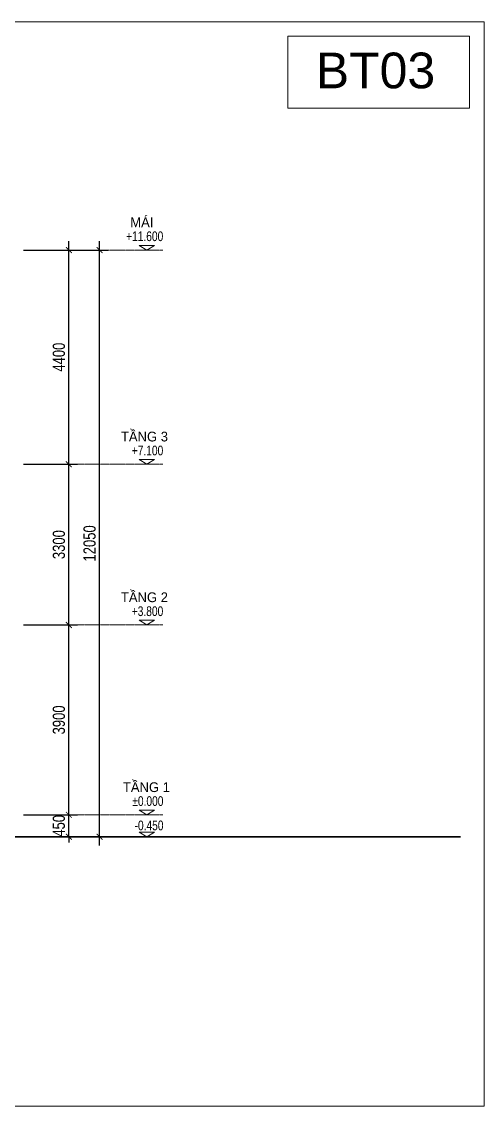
# Model space of a CAD drawing. Header units: millimetres. Extents: x 33748 to 451939, y -263262 to 62681.
# Drawn here: x 358955 to 368367, y -83068 to -60793 of the extents above; entities that cross this region are included whole.
import ezdxf
from ezdxf.enums import TextEntityAlignment as Align

# ---------------------------------------------------------------- set-up
doc = ezdxf.new("R2010")
doc.units = ezdxf.units.MM
doc.header["$PDMODE"] = 98
doc.linetypes.add('CENTER', pattern=[50.8, 31.75, -6.35, 6.35, -6.35])
doc.layers.get('Defpoints').update_dxf_attribs({"color": 202, "lineweight": 13})
for name, color, linetype, lineweight in [('-CENTER', 143, 'CENTER', 13), ('-DIM', 9, 'Continuous', 13), ('-KH', 143, 'Continuous', 13), ('-LINE1', 7, 'Continuous', 18), ('-TEXT', 7, 'Continuous', 15), ('-WALL', 4, 'Continuous', 35)]:
    doc.layers.add(name, color=color, linetype=linetype, lineweight=lineweight)
doc.styles.add('1', font='arial.ttf')
doc.styles.add('AVANH', font='', dxfattribs={"width": 0.8})
doc.styles.add('vnavanth', font='', dxfattribs={"width": 0.8})
doc.styles.get('AVANH').set_extended_font_data('.VnAvantH')
doc.styles.get('vnavanth').set_extended_font_data('.VnAvantH')
doc.dimstyles.new('C_100A3', dxfattribs={"dimscale": 100, "dimtxt": 2.5, "dimasz": 1.2, "dimexe": 1.8, "dimexo": 0, "dimgap": 0.75, "dimtad": 1, "dimdec": 0, "dimzin": 0, "dimdsep": 46, "dimtxsty": 'AVANH', "dimblk": 'ARCHTICK', "dimcen": 0, "dimdle": 1.8, "dimclrd": 256, "dimclre": 256, "dimclrt": 7, "dimadec": 0, "dimazin": 0, "dimtfac": 0.0001, "dimtdec": 0, "dimtix": 1, "dimtmove": 2, "dimatfit": 3, "dimldrblk": 'ARCHTICK', "dimfxl": 1.8, "dimtolj": 1, "dimtzin": 0, "dimarcsym": 0})

# ---------------------------------------------------------------- blocks, each defined once
blk = doc.blocks.new('_ARCHTICK')
at = {"const_width": 0.15}
blk.add_lwpolyline([(-0.5, -0.5), (0.5, 0.5)], dxfattribs=at)
blk = doc.blocks.new('*D704')
at = {"layer": '-DIM', "lineweight": -2, "transparency": 16777216}
for p, q in [((359923, -77263), (359923, -73003)), ((358993, -73183), (360103, -73183)), ((358993, -77083), (360103, -77083))]:
    blk.add_line(p, q, dxfattribs=at)
at = {"layer": 'Defpoints', "color": 0, "transparency": 16777216}
for p in [(358993, -73183), (359923, -73183), (358993, -77083)]:
    blk.add_point(p, dxfattribs=at)
at = {"layer": '-DIM', "lineweight": -2, "transparency": 16777216, "xscale": 120, "yscale": 120, "zscale": 120}
for p, rotation in [((359923, -73183), 90), ((359923, -77083), 270)]:
    blk.add_blockref('_ARCHTICK', p, dxfattribs=dict(at, rotation=rotation))
at = {"layer": '-DIM', "color": 7, "transparency": 16777216, "insert": (359719, -75133), "char_height": 250, "attachment_point": 5, "rotation": 90, "style": 'AVANH'}
blk.add_mtext('\\A1;3900', dxfattribs=at)
blk = doc.blocks.new('*D705')
at = {"layer": '-DIM', "lineweight": -2, "transparency": 16777216}
for p, q in [((359923, -73363), (359923, -69703)), ((358993, -69883), (360103, -69883)), ((358993, -73183), (360103, -73183))]:
    blk.add_line(p, q, dxfattribs=at)
at = {"layer": 'Defpoints', "color": 0, "transparency": 16777216}
for p in [(358993, -69883), (359923, -69883), (358993, -73183)]:
    blk.add_point(p, dxfattribs=at)
at = {"layer": '-DIM', "lineweight": -2, "transparency": 16777216, "xscale": 120, "yscale": 120, "zscale": 120}
for p, rotation in [((359923, -69883), 90), ((359923, -73183), 270)]:
    blk.add_blockref('_ARCHTICK', p, dxfattribs=dict(at, rotation=rotation))
at = {"layer": '-DIM', "color": 7, "transparency": 16777216, "insert": (359719, -71533), "char_height": 250, "attachment_point": 5, "rotation": 90, "style": 'AVANH'}
blk.add_mtext('\\A1;3300', dxfattribs=at)
blk = doc.blocks.new('*D706')
at = {"layer": '-DIM', "lineweight": -2, "transparency": 16777216}
for p, q in [((359923, -77083), (359923, -76963)), ((358993, -77083), (360103, -77083)), ((359923, -77533), (359923, -77083)), ((358993, -77533), (360103, -77533)), ((359923, -77533), (359923, -77653))]:
    blk.add_line(p, q, dxfattribs=at)
at = {"layer": 'Defpoints', "color": 0, "transparency": 16777216}
for p in [(358993, -77083), (359923, -77083), (358993, -77533)]:
    blk.add_point(p, dxfattribs=at)
at = {"layer": '-DIM', "lineweight": -2, "transparency": 16777216, "xscale": 120, "yscale": 120, "zscale": 120}
for p, rotation in [((359923, -77083), 270), ((359923, -77533), 90)]:
    blk.add_blockref('_ARCHTICK', p, dxfattribs=dict(at, rotation=rotation))
at = {"layer": '-DIM', "color": 7, "transparency": 16777216, "insert": (359719, -77308), "char_height": 250, "attachment_point": 5, "rotation": 90, "style": 'AVANH'}
blk.add_mtext('\\A1;450', dxfattribs=at)
blk = doc.blocks.new('*D726')
at = {"layer": '-DIM', "lineweight": -2, "transparency": 16777216}
for p, q in [((358993, -65483), (360103, -65483)), ((359923, -70063), (359923, -65303)), ((358993, -69883), (360103, -69883))]:
    blk.add_line(p, q, dxfattribs=at)
at = {"layer": 'Defpoints', "color": 0, "transparency": 16777216}
for p in [(358993, -65483), (359923, -65483), (358993, -69883)]:
    blk.add_point(p, dxfattribs=at)
at = {"layer": '-DIM', "lineweight": -2, "transparency": 16777216, "xscale": 120, "yscale": 120, "zscale": 120}
for p, rotation in [((359923, -65483), 90), ((359923, -69883), 270)]:
    blk.add_blockref('_ARCHTICK', p, dxfattribs=dict(at, rotation=rotation))
at = {"layer": '-DIM', "color": 7, "transparency": 16777216, "insert": (359719, -67683), "char_height": 250, "attachment_point": 5, "rotation": 90, "style": 'AVANH'}
blk.add_mtext('\\A1;4400', dxfattribs=at)
blk = doc.blocks.new('*D727')
at = {"layer": '-DIM', "lineweight": -2, "transparency": 16777216}
for p, q in [((358993, -65483), (360733, -65483)), ((360553, -77713), (360553, -65303)), ((358993, -77533), (360733, -77533))]:
    blk.add_line(p, q, dxfattribs=at)
at = {"layer": 'Defpoints', "color": 0, "transparency": 16777216}
for p in [(358993, -65483), (360553, -65483), (358993, -77533)]:
    blk.add_point(p, dxfattribs=at)
at = {"layer": '-DIM', "lineweight": -2, "transparency": 16777216, "xscale": 120, "yscale": 120, "zscale": 120}
for p, rotation in [((360553, -65483), 90), ((360553, -77533), 270)]:
    blk.add_blockref('_ARCHTICK', p, dxfattribs=dict(at, rotation=rotation))
at = {"layer": '-DIM', "color": 7, "transparency": 16777216, "insert": (360349, -71508), "char_height": 250, "attachment_point": 5, "rotation": 90, "style": 'AVANH'}
blk.add_mtext('\\A1;12050', dxfattribs=at)

msp = doc.modelspace()

# ---------------------------------------------------------------- linework, layer by layer
at = {"layer": '-CENTER', "ltscale": 0.1}
for p, q in [((361854.2, -65483.2), (358993.2, -65483.2)), ((361854.2, -69883.3), (358993.2, -69883.3)), ((361854.2, -73183.3), (358993.2, -73183.3)), ((361854.2, -77083.3), (358993.2, -77083.3)), ((361854.2, -77533.3), (358993.2, -77533.3))]:
    msp.add_line(p, q, dxfattribs=at)
at = {"layer": '-KH'}
for p, q in [((361672.2, -65483.2), (361372.3, -65483.2)), ((361672.2, -69883.3), (361372.3, -69883.3)), ((361672.2, -73183.3), (361372.3, -73183.3)), ((361672.2, -77083.3), (361372.3, -77083.3)), ((361672.2, -77533.3), (361372.3, -77533.3))]:
    msp.add_line(p, q, dxfattribs=at)
for points in [[(361363.2, -65387.2), (361681.3, -65387.2), (361522.2, -65483.2)], [(361363.2, -69787.3), (361681.3, -69787.3), (361522.2, -69883.3)], [(361363.2, -73087.3), (361681.3, -73087.3), (361522.2, -73183.3)], [(361363.2, -76987.3), (361681.3, -76987.3), (361522.2, -77083.3)], [(361363.2, -77437.3), (361681.3, -77437.3), (361522.2, -77533.3)]]:
    msp.add_lwpolyline(points, close=True, dxfattribs=at)
for points in [[(361522.2, -65483.2), (361522.2, -65387.2), (361363.2, -65387.2), (361522.2, -65483.2)], [(361522.2, -69883.3), (361522.2, -69787.3), (361363.2, -69787.3), (361522.2, -69883.3)], [(361522.2, -73183.3), (361522.2, -73087.3), (361363.2, -73087.3), (361522.2, -73183.3)], [(361522.2, -77083.3), (361522.2, -76987.3), (361363.2, -76987.3), (361522.2, -77083.3)], [(361522.2, -77533.3), (361522.2, -77437.3), (361363.2, -77437.3), (361522.2, -77533.3)]]:
    msp.add_solid(points, dxfattribs=at)
at = {"layer": '-LINE1'}
msp.add_lwpolyline([(368148.4, -61092.3), (364417.2, -61092.3), (364417.2, -62570.1), (368148.4, -62570.1)], close=True, dxfattribs=at)
at = {"layer": '-WALL'}
msp.add_lwpolyline([(367959.1, -77533.3), (336459.1, -77533.3)], dxfattribs=at)
at = {"layer": 'Defpoints'}
msp.add_lwpolyline([(336947.2, -83068.4), (368447.2, -83068.4), (368447.2, -60793.4), (336947.2, -60793.4)], close=True, dxfattribs=at)

# ---------------------------------------------------------------- texts
at = {"layer": '-TEXT', "color": 4, "style": '1'}
msp.add_text('BT03', height=733.71, dxfattribs=at).set_placement((366216.6, -62381.5), align=Align.BOTTOM_CENTER)
at = {"layer": '-TEXT', "color": 2, "style": 'vnavanth'}
for s, height, p in [('M¸I', 200, (361183.1, -65013.9)), ('TÇNG 3', 200, (360991.6, -69414.1)), ('TÇNG 2', 199.96, (360991.2, -72714.1)), ('TÇNG 1', 199.96, (361032.3, -76614.1))]:
    msp.add_text(s, height=height, dxfattribs=at).set_placement(p)
at = {"layer": '-TEXT', "style": '1', "width": 0.75}
for s, p in [('+11.600', (361097.3, -65299.9)), ('+7.100', (361213.8, -69700)), ('+3.800', (361213.8, -73000)), ('%%P0.000', (361224.9, -76900)), ('-0.450', (361271.4, -77399.9))]:
    msp.add_text(s, height=200, dxfattribs=at).set_placement(p)

# ---------------------------------------------------------------- dimensions: what is measured, and where the dimension line sits
at = {"layer": '-DIM'}
for base, p1, p2, picture, middle in [((359923.4, -65483.2), (358993.2, -69883.3), (358993.2, -65483.2), '*D726', (359719.1, -67683.3)), ((360553.3, -65483.2), (358993.2, -77533.3), (358993.2, -65483.2), '*D727', (360349, -71508.3)), ((359923.4, -69883.3), (358993.2, -73183.3), (358993.2, -69883.3), '*D705', (359719.1, -71533.3)), ((359923.4, -73183.3), (358993.2, -77083.3), (358993.2, -73183.3), '*D704', (359719.1, -75133.3)), ((359923.4, -77083.3), (358993.2, -77533.3), (358993.2, -77083.3), '*D706', (359719.1, -77308.3))]:
    dim = msp.add_linear_dim(base=base, p1=p1, p2=p2, angle=90, dimstyle='C_100A3', dxfattribs=at)
    dim.commit()
    dim.dimension.update_dxf_attribs({"geometry": picture, "text_midpoint": middle})

doc.saveas('drawing.dxf')
